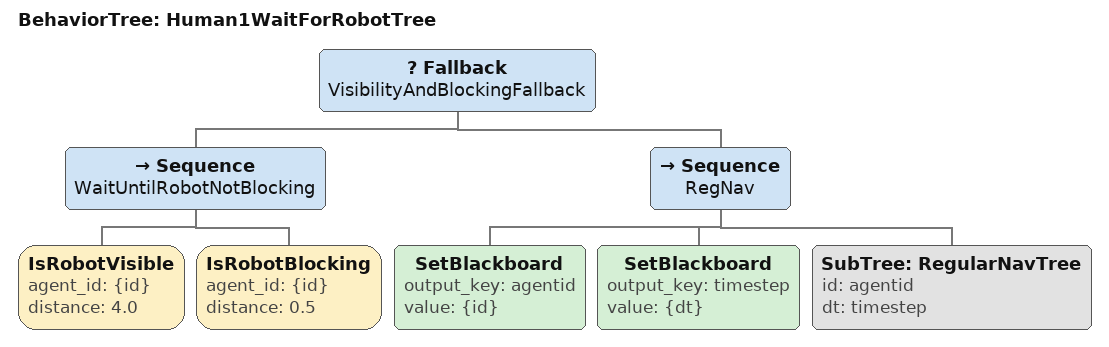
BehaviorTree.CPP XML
<?xml version='1.0' encoding='utf-8'?>
<root main_tree_to_execute='Human1WaitForRobotTree'>
    <include path='BTRegularNav.xml'/>
    <BehaviorTree ID='Human1WaitForRobotTree'>
        <Fallback name='VisibilityAndBlockingFallback'>
            <Sequence name='WaitUntilRobotNotBlocking'>
                <IsRobotVisible agent_id='{id}' distance='4.0'/>
                <IsRobotBlocking agent_id='{id}' distance='0.5'/>
            </Sequence>
            <Sequence name='RegNav'>
                <SetBlackboard output_key='agentid' value='{id}'/>
                <SetBlackboard output_key='timestep' value='{dt}'/>
                <SubTree ID='RegularNavTree' id='agentid' dt='timestep'/>
            </Sequence>
        </Fallback>
    </BehaviorTree>
</root>
